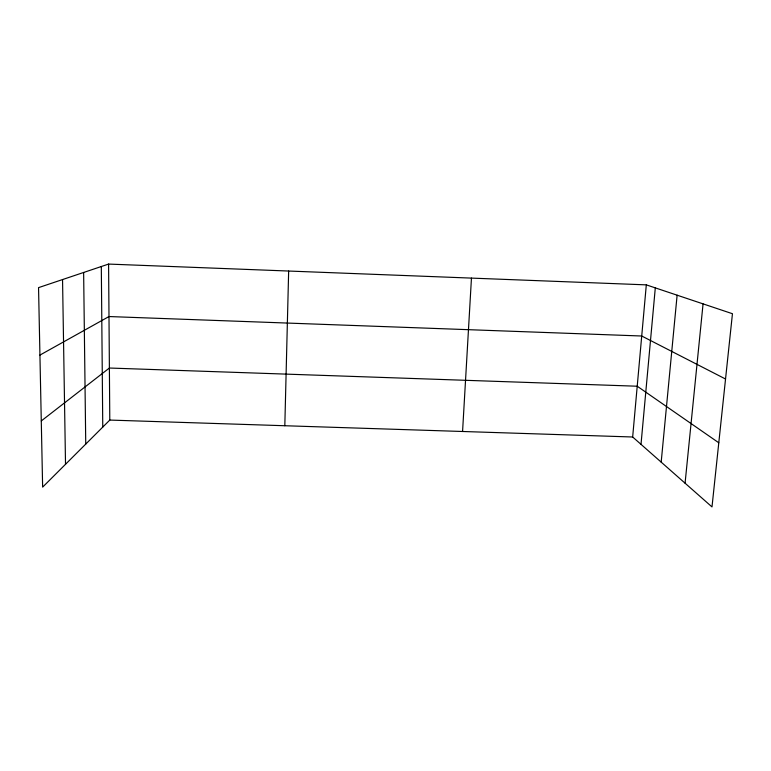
<?xml version="1.0" encoding="UTF-8"?>
<svg xmlns="http://www.w3.org/2000/svg" width="771" height="771" viewBox="0 0 771 771"><rect width="100%" height="100%" fill="white"/><g stroke="black" fill="none" stroke-linecap="round" stroke-linejoin="round"><path stroke-width="1.16" d="M284.817 425.737L288.653 271.045M462.571 431.49L471.457 278.109M646.31 284.865L732.45 313.72L711.999 506.923L632.663 436.993L646.31 284.865L108.586 264.077L38.55 287.631L42.636 487.127L109.79 420.07L108.586 264.077M641.009 444.347L655.302 287.882M661.181 462.128L677.121 295.187M685.072 483.186L703.065 303.87M41.277 420.937L109.386 368.027L637.222 386.223L718.784 442.776M39.928 355.094L108.99 316.544L641.723 336.011L725.54 379.014M109.79 420.07L632.663 436.993M62.547 279.555L65.516 464.277M83.634 272.471L85.745 444.086M101.309 266.525L102.765 427.086"/></g></svg>
